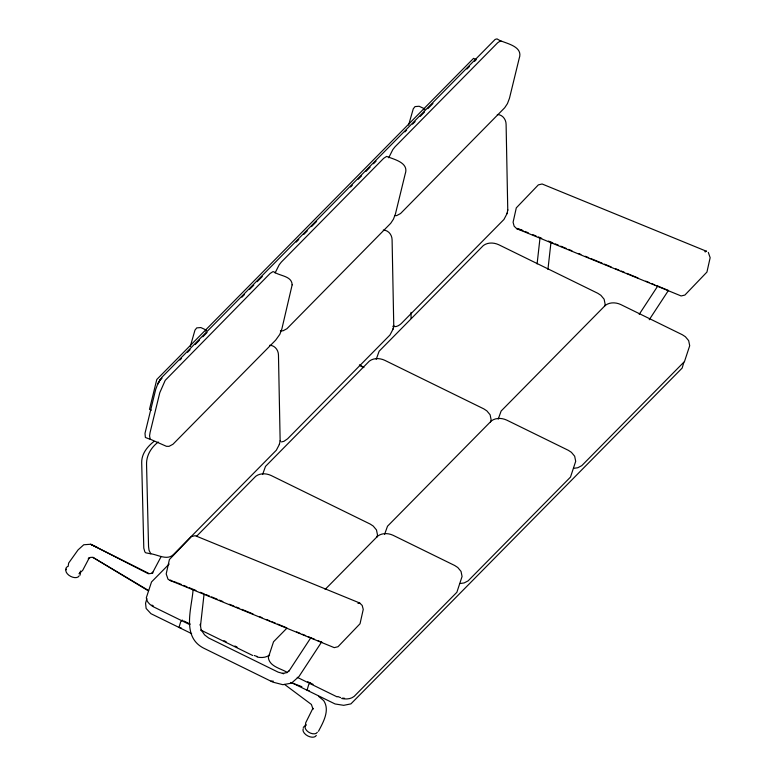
<?xml version="1.0" encoding="UTF-8"?>
<svg xmlns="http://www.w3.org/2000/svg" width="776" height="776" viewBox="0 0 776 776"><rect width="100%" height="100%" fill="white"/><g stroke="black" fill="none" stroke-linecap="round" stroke-linejoin="round"><path stroke-width="1.16" d="M80.423 571.01L80.161 575.123M280.146 440.972L278.468 355.059C278.429 350.141 274.869 345.359 269.679 345.272M393.762 325.784L392.093 239.871C392.055 234.953 388.495 230.171 383.295 230.084M507.766 210.218L506.097 124.296C506.059 119.388 502.499 114.596 497.3 114.508M193.108 589.624C191.633 608.723 181.526 636.582 203.467 648.047L272.812 682.114L282.881 684.694L291.485 683.152L299.022 676.468L321.545 642.101M204.078 593.941L200.499 625.834L200.266 624.282L201.256 630.704L201.12 629.831L204.573 634.875L208.628 637.988L278.206 672.171L283.725 673.665L282.396 673.442L286.945 672.627L289.429 670.483M537.099 263.927L540.009 237.951M547.934 269.437L550.979 242.267M65.853 569.778L66.106 567.887L67.425 566.548M68.152 566.432L68.657 563.056L78.056 549.903L83.759 544.762L90.627 544.257L149.312 573.677L152.756 573.221L151.572 573.386L152.979 572.058M305.259 726.035L305.763 722.66L312.922 708.275L313.009 709.225L311.409 704.472L284.53 684.393M158.265 442.01C151.126 447.461 146.16 455.638 146.557 464.814L148.555 546.614L149.05 550.3L150.767 553.763C158.032 554.753 167.441 560.873 173.63 554.336L276.334 450.216L279.35 444.473L280.223 440.623M281.436 441.913L283.89 441.35L287.605 438.789L389.959 335.028L392.966 329.286L393.839 325.435M392.782 326.26C395.886 327.501 398.961 325.629 401.231 323.602L503.963 219.453L506.97 213.72L507.843 209.859M279.35 444.473L279.486 443.872M392.966 329.286L393.112 328.685M506.97 213.72L507.116 213.109M190.304 346.416L194.97 330.12L196.745 327.889L200.839 327.559L206.6 330.246M408.593 125.12L413.269 108.815L415.034 106.593L419.127 106.263L424.899 108.95A4.181 1.096 -66 0 0 423.677 109.804M146.916 598.635L145.558 603.204L146.14 608.462L150.961 613.69L191.643 633.633M262.589 474.505L265.499 466.405L369.376 361.082C373.799 357.794 379.92 358.046 384.741 360.306L483.787 408.865L486.843 410.863L490.112 414.762L491.14 419.845L490.48 422.047M376.214 359.317L379.125 351.218L483.38 245.507C487.803 242.219 493.924 242.471 498.745 244.731L597.792 293.289L600.847 295.287L604.116 299.187L605.144 304.279L604.485 306.471M376.864 537.225L377.514 535.033L376.486 529.95L373.227 526.05L370.162 524.052L271.115 475.494C266.294 473.234 260.173 472.982 255.75 476.27L196.338 536.507M384.586 534.325L387.505 526.225L491.373 420.893C495.796 417.614 501.917 417.857 506.738 420.117L568.342 450.322L571.398 452.321L574.667 456.22L575.695 461.303L570.496 477.085L468.141 580.846L464.164 582.931L460.187 583.513M498.211 419.137L501.121 411.037L605.377 305.327C609.8 302.039 615.921 302.281 620.742 304.541L682.346 334.747L685.402 336.745L688.671 340.645L689.699 345.727L684.5 361.509L581.767 465.658L577.78 467.744L573.813 468.326M683.86 362.353L682.162 368.066L350.907 703.88L343.72 705.326L335.087 703.968L291.485 682.589M275.082 272.968L279.185 264.82L281.349 262.055L383.703 158.294L386.642 156.412L387.913 156.878C395.45 159.798 409.117 163.125 405.188 173.989L395.469 213.836L393.451 219.171L390.706 223.313L286.926 328.723L283.017 330.799L280.408 330.77M388.708 157.78L392.801 149.632L394.974 146.868L497.707 42.719L500.646 40.837L501.917 41.303C509.454 44.222 523.121 47.549 519.192 58.413L509.473 98.261L507.455 103.596L504.71 107.738L400.542 213.536L396.643 215.612L394.897 215.592M501.296 41.361L497.009 38.887L495.156 39.411L161.728 377.437L157.712 384.12L155.704 389.406L145.005 433.318L145.374 437.46L149.972 439.245M152.833 572.252L161.185 556.479M288.992 671.056L310.837 637.726M639.201 314.338L657.738 286.053M649.231 319.741L668.446 290.428M159.516 380.715L162.058 378.135M179.896 360.054L181.594 358.328M187.54 352.304L190.091 349.724M195.183 344.554L199.432 340.247M202.827 336.803L207.076 332.506M241.889 297.208L244.44 294.618M249.532 289.458L253.781 285.151M257.176 281.707L262.269 276.547M296.238 242.102L298.789 239.522M303.882 234.362L307.277 230.918M311.525 226.611L316.618 221.441M350.587 187.006L352.285 185.289M358.231 179.256L361.626 175.812M365.874 171.515L370.123 167.209M373.518 163.765L376.069 161.185M404.936 131.91L406.634 130.184M412.58 124.16L415.131 121.58M420.223 116.41L424.472 112.113M427.867 108.669L432.959 103.499M466.929 69.064L469.48 66.484M474.572 61.314L476.27 59.597L473.535 58.375L156.781 379.493L149.496 409.359L151.32 410.174M153.949 441.447C147.343 446.685 141.571 453.727 141.698 462.564L143.793 548.147L144.85 551.901L145.781 552.822L150.796 553.812M80.2 572.63L79.074 573.784L82.722 570.292L89.434 557.556L88.251 558.759L90.821 557.294L93.101 557.517M169.178 564.036L151.524 581.952L146.325 597.733C146.538 601.992 150.175 604.979 153.629 606.919L189.548 624.525M182.35 620.053L180.701 621.731L179.004 627.435L181.157 627.862M286.926 628.153L273.53 641.771L268.331 657.544C269.505 666.691 281.087 668.495 287.518 672.559M325.125 589.43L377.747 536.08C382.17 532.802 388.291 533.044 393.112 535.304L454.717 565.51L457.782 567.508L461.041 571.408L462.069 576.49L456.87 592.272L354.166 696.392C350.645 699.215 345.912 699.38 341.663 698.516M310.39 682.832L308.741 684.51L307.044 690.213L309.197 690.64M303.261 727.452L304.58 726.113M318.509 731.235C323.097 722.514 330.217 710.321 323.66 700.582L318.577 696.334M269.611 654.934C266.09 657.757 261.357 657.922 257.108 657.059M706.519 251.288L704.889 251.763L706.548 251.298L542.114 183.99L538.34 184.882L516.292 207.871L513.091 222.246L514.148 226.204L516.729 228.668L681.134 295.957L684.888 295.064L706.936 272.066L710.147 257.71L708.304 252.394M170.856 580.147L169.828 580.341L168.033 579.236L166.2 573.92L169.391 559.554L191.439 536.555L195.213 535.673L359.618 602.962L362.188 605.425L363.246 609.383L360.035 623.749L337.987 646.738L334.233 647.64L169.828 580.341L176.909 582.621M270.999 681.095L273.327 681.163M522.791 230.627L516.729 228.668L517.757 228.474L522.801 230.54M290.66 682.453L301.864 686.673M524.925 231.413L528.281 232.79M532.763 234.633L536.119 236.02M538.36 236.942L541.716 238.319M548.438 241.084L552.91 242.927M555.15 243.848L558.507 245.235M560.747 246.157L566.344 248.456M568.585 249.377L571.941 250.764M578.653 253.519L580.894 254.441M585.376 256.284L588.732 257.671M590.972 258.592L602.166 263.2M604.407 264.121L611.119 266.886M615.601 268.729L618.957 270.106M621.198 271.028L624.554 272.415M626.785 273.336L637.979 277.944M645.816 281.164L649.173 282.551M651.413 283.473L654.769 284.85M657.01 285.772L668.204 290.379M178.024 583.086L181.39 584.464M183.621 585.385L186.987 586.772M189.218 587.694L195.94 590.458M200.412 592.301L203.778 593.679M206.009 594.6L209.374 595.987M211.606 596.909L217.202 599.208M219.443 600.129L222.799 601.516M229.521 604.281L233.993 606.124M236.234 607.045L239.59 608.423M241.831 609.344L253.025 613.952M259.747 616.716L261.978 617.638M266.459 619.481L269.815 620.858M272.056 621.78L275.412 623.167M277.653 624.088L286.606 627.774M296.684 631.916L300.04 633.303M302.281 634.225L305.637 635.602M307.878 636.524L314.59 639.288M317.947 640.675L322.428 642.518M96.942 547.148L90.627 544.257L148.459 573.803M183.718 620.926L190.246 624.127M223.992 640.675L226.165 641.742M234.876 646.01L237.049 647.077M307.674 681.697L313.077 684.354M201.517 630.403L252.675 655.477M297.247 677.332L337.23 696.935M359.792 365.021L363.915 367.475M148.643 590.565L92.751 557.294L148.245 590.769M359.346 365.137L363.449 367.611M411.018 312.33L411.067 318.325M79.142 575.85A7.343 4.355 27.9 0 1 70.703 576.403A7.343 4.355 27.9 0 1 66.086 569.128M344.554 698.293A10.156 5.704 16.6 0 1 342.614 698.06M340.703 697.614A10.156 5.704 16.6 0 1 337.938 696.538M153.493 606.075A10.156 5.704 16.6 0 1 151.941 605.067M257.099 656.409A10.156 5.704 16.6 0 1 254.256 655.477M205.378 331.11A4.181 1.096 -66 0 1 206.076 330.401M317.365 732.195A6.78 4.026 27.9 0 1 308.431 732.04A6.78 4.026 27.9 0 1 306.442 724.852M316.298 735.415A7.343 4.355 27.9 0 1 307.859 735.978A7.343 4.355 27.9 0 1 303.241 728.693M292.154 284.84L281.843 329.024L279.826 334.359L275.655 340.15L172.941 444.27L169.042 446.345L166.433 446.307L150.224 439.197L149.564 435.879L150.078 432.523L159.798 392.666L165.21 380.366L270.077 273.482L273.026 271.6L274.287 272.066C279.923 276.159 291.863 275.81 292.154 284.84M159.002 381.55L157.712 384.12L160.37 379.27L159.002 381.55M359.618 602.962L357.998 603.437L359.647 602.971"/></g></svg>
